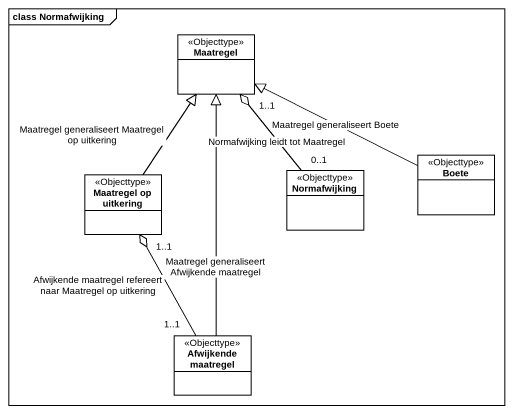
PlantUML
@startuml
mainframe class Normafwijking
hide circle
hide empty members
class Maatregel <<Objecttype>>
class "Maatregel op uitkering" as Maatregel_op_uitkering <<Objecttype>>
class Normafwijking <<Objecttype>>
class Boete <<Objecttype>>
class "Afwijkende maatregel" as Afwijkende_maatregel <<Objecttype>>
Maatregel_op_uitkering -up-|> Maatregel : Maatregel generaliseert Maatregel op uitkering
Normafwijking "0..1" -up-o "1..1" Maatregel : Normafwijking leidt tot Maatregel
Boete -left-|> Maatregel : Maatregel generaliseert Boete
Afwijkende_maatregel -up-|> Maatregel : Maatregel generaliseert Afwijkende maatregel
Afwijkende_maatregel "1..1" -up-o "1..1" Maatregel_op_uitkering : Afwijkende maatregel refereert naar Maatregel op uitkering
@enduml
